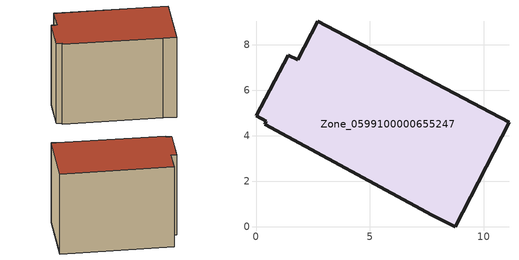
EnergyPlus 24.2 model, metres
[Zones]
Zone_0599100000655247
 floor ground (C_G): 0.45,4.63 0,4.87 1.41,7.54 1.83,7.33 2.71,9.03 11.1,4.58 8.74,0 7.74,0.51 0.37,4.5 z0
 wall outside (C_F): 0,4.87 0.45,4.63 0.37,4.5 7.74,0.51 8.74,0 11.1,4.58 2.71,9.03 1.83,7.33 1.41,7.54 0,4.87 z0:7.64
 roof outside (C_R): 0.37,4.5 7.74,0.51 8.74,0 11.1,4.58 2.71,9.03 1.83,7.33 1.41,7.54 0,4.87 0.45,4.63 z7.64
[BUILDING]
Pand.0599100000655247: North Axis=0; Terrain=City; Loads Convergence Tolerance Value=0.04; Temperature Convergence Tolerance Value=0.4; Solar Distribution=FullExterior; Maximum Number of Warmup Days=25; Minimum Number of Warmup Days=1
[Site:Location]
Rotterdam.The.Hague.AP_ZH_NLD Design_Conditions: Latitude=51.96; Longitude=4.45; Time Zone=1; Elevation=-4.5
[SITE:GROUNDTEMPERATURE:BUILDINGSURFACE]
18, 18, 18, 18, 18, 18, 18, 18, 18, 18, 18, 18
[MATERIAL] Thermal Absorptance=0.9; Solar Absorptance=0.7; Visible Absorptance=0.7
Name | Roughness | Thickness | Conductivity | Density | Specific Heat
G.TC.1946 | MediumSmooth | 0.15 | 1 | 540 | 1210
F.TC.1946 | Rough | 0.3 | 0.857143 | 1920 | 840
R.TC.1946 | MediumRough | 0.2 | 0.909091 | 1500 | 1000
[CONSTRUCTION]
C_G: G.TC.1946
C_F: F.TC.1946
C_R: R.TC.1946
[ZONE]
Zone_0599100000655247: Type=1; Multiplier=1; Ceiling Height=Autocalculate; Volume=Autocalculate; Floor Area=autocalculate; Part of Total Floor Area=Yes
[ZONEINFILTRATION:DESIGNFLOWRATE]
Infil_Zone_0599100000655247: Zone or ZoneList or Space or SpaceList=Zone_0599100000655247; Schedule=AlwaysOn; Design Flow Rate Calculation Method=Flow/Area; Flow Rate per Floor Area=0.003; Constant Term Coefficient=1; Temperature Term Coefficient=0; Velocity Term Coefficient=0; Velocity Squared Term Coefficient=0
[HVACTEMPLATE:ZONE:IDEALLOADSAIRSYSTEM]
Zone_0599100000655247: Maximum Heating Supply Air Temperature=50; Minimum Cooling Supply Air Temperature=13; Maximum Heating Supply Air Humidity Ratio=0.0156; Minimum Cooling Supply Air Humidity Ratio=0.0077; Heating Limit=NoLimit; Cooling Limit=NoLimit; Dehumidification Control Type=ConstantSensibleHeatRatio; Cooling Sensible Heat Ratio=0.7; Dehumidification Setpoint=60; Humidification Control Type=None; Humidification Setpoint=30; Outdoor Air Method=None; Outdoor Air Flow Rate per Person=0.00944; Outdoor Air Flow Rate per Zone Floor Area=0; Outdoor Air Flow Rate per Zone=0; Demand Controlled Ventilation Type=None; Outdoor Air Economizer Type=NoEconomizer; Heat Recovery Type=None; Sensible Heat Recovery Effectiveness=0.7; Latent Heat Recovery Effectiveness=0.65
[ZONECONTROL:THERMOSTAT]
ThermostatControl_Zone_0599100000655247: Zone or ZoneList=Zone_0599100000655247; Control Type Schedule=DualSetpointControlType; Control 1=Thermostat_Zone_0599100000655247; Temperature Difference Between Cutout And Setpoint=0
[THERMOSTATSETPOINT:DUALSETPOINT]
Thermostat_Zone_0599100000655247: Heating Setpoint Temperature Schedule=HeatingSetpoint_Zone_0599100000655247; Cooling Setpoint Temperature Schedule=CoolingSetpoint_Zone_0599100000655247
[SCHEDULE:COMPACT]
HeatingSetpoint_Zone_0599100000655247: Through: 12/31, For: AllDays, Until: 24:00, 21
CoolingSetpoint_Zone_0599100000655247: Through: 12/31, For: AllDays, Until: 24:00, 24
DualSetpointControlType: Through: 12/31, For: AllDays, Until: 24:00, 4
AlwaysOn: Through: 12/31, For: AllDays, Until: 24:00, 1
